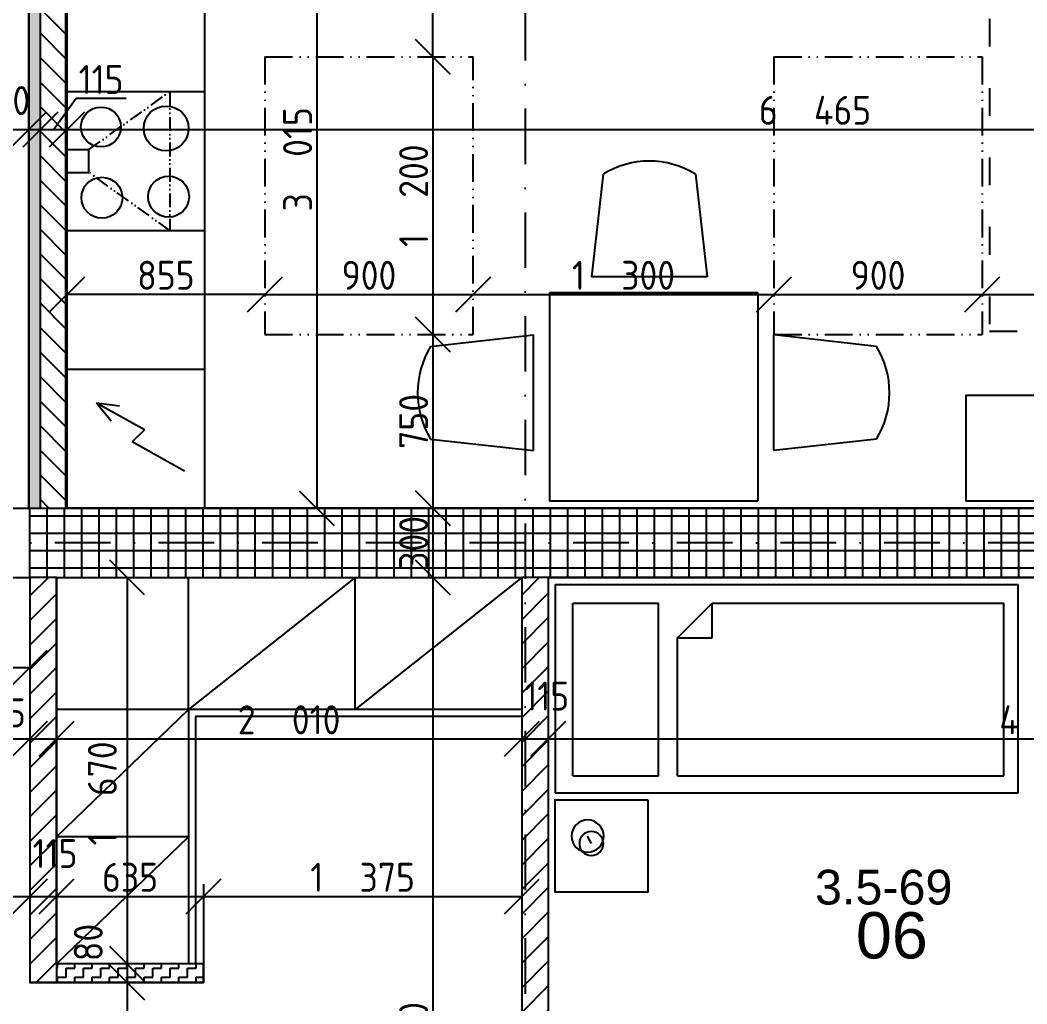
# Model space of a CAD drawing. Extents: x 4511820 to 5180432, y -1526536 to -944957.
# Drawn here: x 5149235 to 5153586, y -1125607 to -1121355 of the extents above; entities that cross this region are included whole.
import ezdxf

# ---------------------------------------------------------------- set-up
doc = ezdxf.new("R2010")
doc.units = 0
doc.header["$MEASUREMENT"] = 0
for name, pattern in [('ACAD_ISO03W100', [30, 12, -18]), ('ACAD_ISO12W100', [22, 12, -3, 0.5, -3, 0.5, -3]), ('BODKOCIARKOVANA_3', [5.6, 3, -1.3, 0, -1.3])]:
    doc.linetypes.add(name, pattern=pattern)
doc.layers.get('0').update_dxf_attribs({"linetype": 'CONTINUOUS'})
doc.layers.get('Defpoints').update_dxf_attribs({"color": 61, "linetype": 'CONTINUOUS'})
for name, color, linetype in [('KÓTY', 4, 'CONTINUOUS'), ('MÚRY', 1, 'CONTINUOUS'), ('osi', 253, 'CONTINUOUS'), ('Plochy', 41, 'CONTINUOUS'), ('POPIS', 7, 'CONTINUOUS'), ('TENKÁ', 7, 'CONTINUOUS'), ('ZARIADENIE', 47, 'CONTINUOUS'), ('ZARIADENIE1', 145, 'CONTINUOUS'), ('ŠRAFY', 82, 'CONTINUOUS')]:
    doc.layers.add(name, color=color, linetype=linetype)
doc.styles.add('ARIAL', font='arial.ttf')
doc.styles.add('STYLE1', font='isocp.shx')
doc.dimstyles.new('STANDARD-50', dxfattribs={"dimtxt": 125, "dimasz": 150, "dimexe": 10, "dimexo": 200, "dimgap": 20, "dimtad": 1, "dimdsep": 46, "dimlunit": 6, "dimtxsty": 'STYLE1', "dimblk1": 'OBLIQUE', "dimblk2": 'OBLIQUE', "dimsah": 1, "dimcen": 2.5, "dimse1": 1, "dimse2": 1, "dimadec": 0, "dimazin": 0, "dimtfac": 1, "dimtmove": 1, "dimatfit": 3, "dimldrblk": 'OBLIQUE', "dimfxl": 1, "dimtolj": 1, "dimtzin": 0, "dimarcsym": 0})
pattern_1 = [(45, (515270.5, 303822), (-53.0330086, 53.0330086), [])]

# ---------------------------------------------------------------- blocks, each defined once
blk = doc.blocks.new('JEDNOPOSTEL')
at = {"layer": 'ZARIADENIE', "ltscale": 0.25}
for p, q in [((4449069, -1322230.2), (4447069, -1322230.2)), ((4447069, -1323130.2), (4447069, -1322230.2)), ((4449069, -1322230.2), (4449069, -1323130.2)), ((4449069, -1323130.2), (4447069, -1323130.2)), ((4448913, -1323349.6), (4448929.1, -1323317.4))]:
    blk.add_line(p, q, dxfattribs=at)
at = {"layer": 'ZARIADENIE', "color": 76, "ltscale": 0.25}
for p, q in [((4448390.6, -1322311.3), (4447130.6, -1322311.3)), ((4447130.6, -1323056.9), (4447130.6, -1322311.3)), ((4448540.6, -1322461.3), (4448390.6, -1322311.3)), ((4448390.6, -1322461.3), (4448390.6, -1322311.3)), ((4448992.6, -1322311.3), (4448623.3, -1322311.3)), ((4448623.3, -1323056.9), (4448623.3, -1322311.3)), ((4448992.6, -1323056.9), (4448992.6, -1322311.3)), ((4448540.6, -1322461.3), (4448390.6, -1322461.3)), ((4448540.6, -1323056.9), (4448540.6, -1322461.3)), ((4448540.6, -1323056.9), (4447130.6, -1323056.9)), ((4448992.6, -1323056.9), (4448623.3, -1323056.9))]:
    blk.add_line(p, q, dxfattribs=at)
at = {"layer": 'ZARIADENIE'}
blk.add_lwpolyline([(4448669, -1323160.2), (4448669, -1323560.2), (4449069, -1323560.2), (4449069, -1323160.2)], close=True, dxfattribs=at)
at = {"layer": 'ZARIADENIE', "ltscale": 0.25}
for centre, radius in [((4448929.1, -1323317.4), 69.7), ((4448913, -1323349.6), 51.9)]:
    blk.add_circle(centre, radius, dxfattribs=at)
blk = doc.blocks.new('_OBLIQUE')
at = {"color": 0, "linetype": 'ByBlock'}
blk.add_line((-0.5, -0.5), (0.5, 0.5), dxfattribs=at)
blk = doc.blocks.new('*D17787')
at = {"layer": 'Defpoints', "color": 0}
for p in [(5147482.5, -1121827.5), (5149272.5, -1121827.5), (5149272.5, -1121827.5)]:
    blk.add_point(p, dxfattribs=at)
at = {"layer": 'KÓTY', "color": 0, "lineweight": -2}
blk.add_line((5147482.5, -1121827.5), (5149272.5, -1121827.5), dxfattribs=at)
at = {"layer": 'KÓTY', "color": 0, "linetype": 'ByBlock', "lineweight": -2, "xscale": 150, "yscale": 150, "zscale": 150, "rotation": 180}
blk.add_blockref('_OBLIQUE', (5147482.5, -1121827.5), dxfattribs=at)
at = {"layer": 'KÓTY', "color": 0, "linetype": 'ByBlock', "lineweight": -2, "xscale": 150, "yscale": 150, "zscale": 150}
blk.add_blockref('_OBLIQUE', (5149272.5, -1121827.5), dxfattribs=at)
at = {"layer": 'KÓTY', "color": 0, "insert": (5148201, -1121742), "char_height": 125, "attachment_point": 5, "style": 'STYLE1'}
blk.add_mtext('\\A1;1ﾠ790', dxfattribs=at)
blk = doc.blocks.new('*D17788')
at = {"layer": 'Defpoints', "color": 0}
for p in [(5149272.5, -1121827.5), (5149322.5, -1121827.5), (5149322.5, -1121827.5)]:
    blk.add_point(p, dxfattribs=at)
at = {"layer": 'KÓTY', "color": 0, "lineweight": -2}
blk.add_line((5149272.5, -1121827.5), (5149322.5, -1121827.5), dxfattribs=at)
at = {"layer": 'KÓTY', "color": 0, "linetype": 'ByBlock', "lineweight": -2, "xscale": 150, "yscale": 150, "zscale": 150, "rotation": 180}
blk.add_blockref('_OBLIQUE', (5149272.5, -1121827.5), dxfattribs=at)
at = {"layer": 'KÓTY', "color": 0, "linetype": 'ByBlock', "lineweight": -2, "xscale": 150, "yscale": 150, "zscale": 150}
blk.add_blockref('_OBLIQUE', (5149322.5, -1121827.5), dxfattribs=at)
at = {"layer": 'KÓTY', "color": 0, "insert": (5149199, -1121703), "char_height": 125, "attachment_point": 5, "style": 'STYLE1'}
blk.add_mtext('\\A1;50', dxfattribs=at)
blk = doc.blocks.new('*D17789')
at = {"layer": 'Defpoints', "color": 0}
for p in [(5149322.5, -1121827.5), (5149437.5, -1121827.5), (5149437.5, -1121827.5)]:
    blk.add_point(p, dxfattribs=at)
at = {"layer": 'KÓTY', "color": 0, "lineweight": -2}
for p, q in [((5149477.5, -1121694.5), (5149380, -1121827.5)), ((5149692.5, -1121694.5), (5149477.5, -1121694.5)), ((5149322.5, -1121827.5), (5149437.5, -1121827.5))]:
    blk.add_line(p, q, dxfattribs=at)
at = {"layer": 'KÓTY', "color": 0, "linetype": 'ByBlock', "lineweight": -2, "xscale": 150, "yscale": 150, "zscale": 150, "rotation": 180}
blk.add_blockref('_OBLIQUE', (5149322.5, -1121827.5), dxfattribs=at)
at = {"layer": 'KÓTY', "color": 0, "linetype": 'ByBlock', "lineweight": -2, "xscale": 150, "yscale": 150, "zscale": 150}
blk.add_blockref('_OBLIQUE', (5149437.5, -1121827.5), dxfattribs=at)
at = {"layer": 'KÓTY', "color": 0, "insert": (5149585, -1121612), "char_height": 125, "attachment_point": 5, "style": 'STYLE1'}
blk.add_mtext('\\A1;115', dxfattribs=at)
blk = doc.blocks.new('*D17790')
at = {"layer": 'Defpoints', "color": 0}
for p in [(5149437.5, -1121827.5), (5155902.5, -1121827.5), (5155902.5, -1121827.5)]:
    blk.add_point(p, dxfattribs=at)
at = {"layer": 'KÓTY', "color": 0, "lineweight": -2}
blk.add_line((5149437.5, -1121827.5), (5155902.5, -1121827.5), dxfattribs=at)
at = {"layer": 'KÓTY', "color": 0, "linetype": 'ByBlock', "lineweight": -2, "xscale": 150, "yscale": 150, "zscale": 150, "rotation": 180}
blk.add_blockref('_OBLIQUE', (5149437.5, -1121827.5), dxfattribs=at)
at = {"layer": 'KÓTY', "color": 0, "linetype": 'ByBlock', "lineweight": -2, "xscale": 150, "yscale": 150, "zscale": 150}
blk.add_blockref('_OBLIQUE', (5155902.5, -1121827.5), dxfattribs=at)
at = {"layer": 'KÓTY', "color": 0, "insert": (5152670, -1121745), "char_height": 125, "attachment_point": 5, "style": 'STYLE1'}
blk.add_mtext('\\A1;6ﾠ465', dxfattribs=at)
blk = doc.blocks.new('*D18170')
at = {"layer": 'Defpoints', "color": 0}
for p in [(5151192.5, -1122540.5), (5150292.5, -1122714.2), (5151192.5, -1122714.2)]:
    blk.add_point(p, dxfattribs=at)
at = {"layer": 'KÓTY', "color": 0, "lineweight": -2}
blk.add_line((5150292.5, -1122540.5), (5151192.5, -1122540.5), dxfattribs=at)
at = {"layer": 'KÓTY', "color": 0, "linetype": 'ByBlock', "lineweight": -2, "xscale": 150, "yscale": 150, "zscale": 150, "rotation": 180}
blk.add_blockref('_OBLIQUE', (5150292.5, -1122540.5), dxfattribs=at)
at = {"layer": 'KÓTY', "color": 0, "linetype": 'ByBlock', "lineweight": -2, "xscale": 150, "yscale": 150, "zscale": 150}
blk.add_blockref('_OBLIQUE', (5151192.5, -1122540.5), dxfattribs=at)
at = {"layer": 'KÓTY', "color": 0, "insert": (5150742.5, -1122458), "char_height": 125, "attachment_point": 5, "style": 'STYLE1'}
blk.add_mtext('\\A1;900', dxfattribs=at)
blk = doc.blocks.new('*D18171')
at = {"layer": 'Defpoints', "color": 0}
for p in [(5152492.5, -1122540.5), (5151192.5, -1122714.2), (5152492.5, -1122714.2)]:
    blk.add_point(p, dxfattribs=at)
at = {"layer": 'KÓTY', "color": 0, "lineweight": -2}
blk.add_line((5151192.5, -1122540.5), (5152492.5, -1122540.5), dxfattribs=at)
at = {"layer": 'KÓTY', "color": 0, "linetype": 'ByBlock', "lineweight": -2, "xscale": 150, "yscale": 150, "zscale": 150, "rotation": 180}
blk.add_blockref('_OBLIQUE', (5151192.5, -1122540.5), dxfattribs=at)
at = {"layer": 'KÓTY', "color": 0, "linetype": 'ByBlock', "lineweight": -2, "xscale": 150, "yscale": 150, "zscale": 150}
blk.add_blockref('_OBLIQUE', (5152492.5, -1122540.5), dxfattribs=at)
at = {"layer": 'KÓTY', "color": 0, "insert": (5151842.5, -1122458), "char_height": 125, "attachment_point": 5, "style": 'STYLE1'}
blk.add_mtext('\\A1;1ﾠ300', dxfattribs=at)
blk = doc.blocks.new('*D18172')
at = {"layer": 'Defpoints', "color": 0}
for p in [(5153392.5, -1122540.5), (5152492.5, -1122714.2), (5153392.5, -1122714.2)]:
    blk.add_point(p, dxfattribs=at)
at = {"layer": 'KÓTY', "color": 0, "lineweight": -2}
blk.add_line((5152492.5, -1122540.5), (5153392.5, -1122540.5), dxfattribs=at)
at = {"layer": 'KÓTY', "color": 0, "linetype": 'ByBlock', "lineweight": -2, "xscale": 150, "yscale": 150, "zscale": 150, "rotation": 180}
blk.add_blockref('_OBLIQUE', (5152492.5, -1122540.5), dxfattribs=at)
at = {"layer": 'KÓTY', "color": 0, "linetype": 'ByBlock', "lineweight": -2, "xscale": 150, "yscale": 150, "zscale": 150}
blk.add_blockref('_OBLIQUE', (5153392.5, -1122540.5), dxfattribs=at)
at = {"layer": 'KÓTY', "color": 0, "insert": (5152942.5, -1122458), "char_height": 125, "attachment_point": 5, "style": 'STYLE1'}
blk.add_mtext('\\A1;900', dxfattribs=at)
blk = doc.blocks.new('*D18173')
at = {"layer": 'Defpoints', "color": 0}
for p in [(5155902.5, -1122540.5), (5153392.5, -1122714.2), (5155902.5, -1123464.2)]:
    blk.add_point(p, dxfattribs=at)
at = {"layer": 'KÓTY', "color": 0, "lineweight": -2}
blk.add_line((5153392.5, -1122540.5), (5155902.5, -1122540.5), dxfattribs=at)
at = {"layer": 'KÓTY', "color": 0, "linetype": 'ByBlock', "lineweight": -2, "xscale": 150, "yscale": 150, "zscale": 150, "rotation": 180}
blk.add_blockref('_OBLIQUE', (5153392.5, -1122540.5), dxfattribs=at)
at = {"layer": 'KÓTY', "color": 0, "linetype": 'ByBlock', "lineweight": -2, "xscale": 150, "yscale": 150, "zscale": 150}
blk.add_blockref('_OBLIQUE', (5155902.5, -1122540.5), dxfattribs=at)
at = {"layer": 'KÓTY', "color": 0, "insert": (5154647.5, -1122458), "char_height": 125, "attachment_point": 5, "style": 'STYLE1'}
blk.add_mtext('\\A1;2ﾠ510', dxfattribs=at)
blk = doc.blocks.new('*D18174')
at = {"layer": 'Defpoints', "color": 0}
for p in [(5149437.5, -1122540.5), (5149437.5, -1122714.2), (5150292.5, -1122714.2)]:
    blk.add_point(p, dxfattribs=at)
at = {"layer": 'KÓTY', "color": 0, "lineweight": -2}
blk.add_line((5150292.5, -1122540.5), (5149437.5, -1122540.5), dxfattribs=at)
at = {"layer": 'KÓTY', "color": 0, "linetype": 'ByBlock', "lineweight": -2, "xscale": 150, "yscale": 150, "zscale": 150, "rotation": 180}
blk.add_blockref('_OBLIQUE', (5149437.5, -1122540.5), dxfattribs=at)
at = {"layer": 'KÓTY', "color": 0, "linetype": 'ByBlock', "lineweight": -2, "xscale": 150, "yscale": 150, "zscale": 150}
blk.add_blockref('_OBLIQUE', (5150292.5, -1122540.5), dxfattribs=at)
at = {"layer": 'KÓTY', "color": 0, "insert": (5149865, -1122458), "char_height": 125, "attachment_point": 5, "style": 'STYLE1'}
blk.add_mtext('\\A1;855', dxfattribs=at)
blk = doc.blocks.new('*D18176')
at = {"layer": 'Defpoints', "color": 0}
for p in [(5149437.5, -1120449.2), (5149437.5, -1123464.2), (5150516.5, -1123464.2)]:
    blk.add_point(p, dxfattribs=at)
at = {"layer": 'KÓTY', "color": 0, "lineweight": -2}
blk.add_line((5150516.5, -1120449.2), (5150516.5, -1123464.2), dxfattribs=at)
at = {"layer": 'KÓTY', "color": 0, "linetype": 'ByBlock', "lineweight": -2, "xscale": 150, "yscale": 150, "zscale": 150}
for p, rotation in [((5150516.5, -1120449.2), 90), ((5150516.5, -1123464.2), 270)]:
    blk.add_blockref('_OBLIQUE', p, dxfattribs=dict(at, rotation=rotation))
at = {"layer": 'KÓTY', "color": 0, "insert": (5150434, -1121956.7), "char_height": 125, "attachment_point": 5, "rotation": 90, "style": 'STYLE1'}
blk.add_mtext('\\A1;3ﾠ015', dxfattribs=at)
blk = doc.blocks.new('*D18177')
at = {"layer": 'Defpoints', "color": 0}
for p in [(5151192.5, -1121514.2), (5151018, -1122714.2), (5151192.5, -1122714.2)]:
    blk.add_point(p, dxfattribs=at)
at = {"layer": 'KÓTY', "color": 0, "lineweight": -2}
blk.add_line((5151018, -1121514.2), (5151018, -1122714.2), dxfattribs=at)
at = {"layer": 'KÓTY', "color": 0, "linetype": 'ByBlock', "lineweight": -2, "xscale": 150, "yscale": 150, "zscale": 150}
for p, rotation in [((5151018, -1121514.2), 90), ((5151018, -1122714.2), 270)]:
    blk.add_blockref('_OBLIQUE', p, dxfattribs=dict(at, rotation=rotation))
at = {"layer": 'KÓTY', "color": 0, "insert": (5150935.5, -1122114.2), "char_height": 125, "attachment_point": 5, "rotation": 90, "style": 'STYLE1'}
blk.add_mtext('\\A1;1ﾠ200', dxfattribs=at)
blk = doc.blocks.new('*D18178')
at = {"layer": 'Defpoints', "color": 0}
for p in [(5151018, -1120449.2), (5151192.5, -1120449.2), (5151192.5, -1121514.2)]:
    blk.add_point(p, dxfattribs=at)
at = {"layer": 'KÓTY', "color": 0, "lineweight": -2}
blk.add_line((5151018, -1121514.2), (5151018, -1120449.2), dxfattribs=at)
at = {"layer": 'KÓTY', "color": 0, "linetype": 'ByBlock', "lineweight": -2, "xscale": 150, "yscale": 150, "zscale": 150}
for p, rotation in [((5151018, -1120449.2), 90), ((5151018, -1121514.2), 270)]:
    blk.add_blockref('_OBLIQUE', p, dxfattribs=dict(at, rotation=rotation))
at = {"layer": 'KÓTY', "color": 0, "insert": (5150935.5, -1120981.7), "char_height": 125, "attachment_point": 5, "rotation": 90, "style": 'STYLE1'}
blk.add_mtext('\\A1;1ﾠ065', dxfattribs=at)
blk = doc.blocks.new('*D18179')
at = {"layer": 'Defpoints', "color": 0}
for p in [(5151192.5, -1122714.2), (5151018, -1123464.2), (5151192.5, -1123464.2)]:
    blk.add_point(p, dxfattribs=at)
at = {"layer": 'KÓTY', "color": 0, "lineweight": -2}
blk.add_line((5151018, -1122714.2), (5151018, -1123464.2), dxfattribs=at)
at = {"layer": 'KÓTY', "color": 0, "linetype": 'ByBlock', "lineweight": -2, "xscale": 150, "yscale": 150, "zscale": 150}
for p, rotation in [((5151018, -1122714.2), 90), ((5151018, -1123464.2), 270)]:
    blk.add_blockref('_OBLIQUE', p, dxfattribs=dict(at, rotation=rotation))
at = {"layer": 'KÓTY', "color": 0, "insert": (5150935.5, -1123089.2), "char_height": 125, "attachment_point": 5, "rotation": 90, "style": 'STYLE1'}
blk.add_mtext('\\A1;750', dxfattribs=at)
blk = doc.blocks.new('*D18184')
at = {"layer": 'Defpoints', "color": 0}
for p in [(5151402.5, -1124461.5), (5149392.5, -1124533), (5151402.5, -1124533)]:
    blk.add_point(p, dxfattribs=at)
at = {"layer": 'KÓTY', "color": 0, "lineweight": -2}
blk.add_line((5149392.5, -1124461.5), (5151402.5, -1124461.5), dxfattribs=at)
at = {"layer": 'KÓTY', "color": 0, "linetype": 'ByBlock', "lineweight": -2, "xscale": 150, "yscale": 150, "zscale": 150, "rotation": 180}
blk.add_blockref('_OBLIQUE', (5149392.5, -1124461.5), dxfattribs=at)
at = {"layer": 'KÓTY', "color": 0, "linetype": 'ByBlock', "lineweight": -2, "xscale": 150, "yscale": 150, "zscale": 150}
blk.add_blockref('_OBLIQUE', (5151402.5, -1124461.5), dxfattribs=at)
at = {"layer": 'KÓTY', "color": 0, "insert": (5150397.5, -1124379), "char_height": 125, "attachment_point": 5, "style": 'STYLE1'}
blk.add_mtext('\\A1;2ﾠ010', dxfattribs=at)
blk = doc.blocks.new('*D18185')
at = {"layer": 'Defpoints', "color": 0}
for p in [(5151517.5, -1124461.5), (5151402.5, -1124533), (5151517.5, -1124533)]:
    blk.add_point(p, dxfattribs=at)
at = {"layer": 'KÓTY', "color": 0, "lineweight": -2}
blk.add_line((5151402.5, -1124461.5), (5151517.5, -1124461.5), dxfattribs=at)
at = {"layer": 'KÓTY', "color": 0, "linetype": 'ByBlock', "lineweight": -2, "xscale": 150, "yscale": 150, "zscale": 150, "rotation": 180}
blk.add_blockref('_OBLIQUE', (5151402.5, -1124461.5), dxfattribs=at)
at = {"layer": 'KÓTY', "color": 0, "linetype": 'ByBlock', "lineweight": -2, "xscale": 150, "yscale": 150, "zscale": 150}
blk.add_blockref('_OBLIQUE', (5151517.5, -1124461.5), dxfattribs=at)
at = {"layer": 'KÓTY', "color": 0, "insert": (5151510.8, -1124276.5), "char_height": 125, "attachment_point": 5, "style": 'STYLE1'}
blk.add_mtext('\\A1;115', dxfattribs=at)
blk = doc.blocks.new('*D18186')
at = {"layer": 'Defpoints', "color": 0}
for p in [(5155902.5, -1124414.2), (5155902.5, -1124461.5), (5151517.5, -1124533)]:
    blk.add_point(p, dxfattribs=at)
at = {"layer": 'KÓTY', "color": 0, "lineweight": -2}
blk.add_line((5151517.5, -1124461.5), (5155902.5, -1124461.5), dxfattribs=at)
at = {"layer": 'KÓTY', "color": 0, "linetype": 'ByBlock', "lineweight": -2, "xscale": 150, "yscale": 150, "zscale": 150, "rotation": 180}
blk.add_blockref('_OBLIQUE', (5151517.5, -1124461.5), dxfattribs=at)
at = {"layer": 'KÓTY', "color": 0, "linetype": 'ByBlock', "lineweight": -2, "xscale": 150, "yscale": 150, "zscale": 150}
blk.add_blockref('_OBLIQUE', (5155902.5, -1124461.5), dxfattribs=at)
at = {"layer": 'KÓTY', "color": 0, "insert": (5153710, -1124379), "char_height": 125, "attachment_point": 5, "style": 'STYLE1'}
blk.add_mtext('\\A1;4ﾠ385', dxfattribs=at)
blk = doc.blocks.new('*D18205')
at = {"layer": 'Defpoints', "color": 0}
for p in [(5149698, -1125514.2), (5149698, -1126769.2), (5149698, -1126769.2)]:
    blk.add_point(p, dxfattribs=at)
at = {"layer": 'KÓTY', "color": 0, "lineweight": -2}
blk.add_line((5149698, -1125514.2), (5149698, -1126769.2), dxfattribs=at)
at = {"layer": 'KÓTY', "color": 0, "linetype": 'ByBlock', "lineweight": -2, "xscale": 150, "yscale": 150, "zscale": 150}
for p, rotation in [((5149698, -1125514.2), 90), ((5149698, -1126769.2), 270)]:
    blk.add_blockref('_OBLIQUE', p, dxfattribs=dict(at, rotation=rotation))
at = {"layer": 'KÓTY', "color": 0, "insert": (5149615.5, -1126141.7), "char_height": 125, "attachment_point": 5, "rotation": 90, "style": 'STYLE1'}
blk.add_mtext('\\A1;1ﾠ255', dxfattribs=at)
blk = doc.blocks.new('*D18206')
at = {"layer": 'Defpoints', "color": 0}
for p in [(5151018, -1123464.2), (5151018, -1123764.2), (5151018, -1123764.2)]:
    blk.add_point(p, dxfattribs=at)
at = {"layer": 'KÓTY', "color": 0, "lineweight": -2}
blk.add_line((5151018, -1123464.2), (5151018, -1123764.2), dxfattribs=at)
at = {"layer": 'KÓTY', "color": 0, "linetype": 'ByBlock', "lineweight": -2, "xscale": 150, "yscale": 150, "zscale": 150}
for p, rotation in [((5151018, -1123464.2), 90), ((5151018, -1123764.2), 270)]:
    blk.add_blockref('_OBLIQUE', p, dxfattribs=dict(at, rotation=rotation))
at = {"layer": 'KÓTY', "color": 0, "insert": (5150935.5, -1123614.2), "char_height": 125, "attachment_point": 5, "rotation": 90, "style": 'STYLE1'}
blk.add_mtext('\\A1;300', dxfattribs=at)
blk = doc.blocks.new('*D18207')
at = {"layer": 'Defpoints', "color": 0}
for p in [(5151904, -1123764.2), (5151018, -1127884.2), (5151586.5, -1127884.2)]:
    blk.add_point(p, dxfattribs=at)
at = {"layer": 'KÓTY', "color": 0, "lineweight": -2}
blk.add_line((5151018, -1123764.2), (5151018, -1127884.2), dxfattribs=at)
at = {"layer": 'KÓTY', "color": 0, "linetype": 'ByBlock', "lineweight": -2, "xscale": 150, "yscale": 150, "zscale": 150}
for p, rotation in [((5151018, -1123764.2), 90), ((5151018, -1127884.2), 270)]:
    blk.add_blockref('_OBLIQUE', p, dxfattribs=dict(at, rotation=rotation))
at = {"layer": 'KÓTY', "color": 0, "insert": (5150935.5, -1125824.2), "char_height": 125, "attachment_point": 5, "rotation": 90, "style": 'STYLE1'}
blk.add_mtext('\\A1;4ﾠ120', dxfattribs=at)
blk = doc.blocks.new('*D18225')
at = {"layer": 'Defpoints', "color": 0}
for p in [(5150027.5, -1125142), (5149392.5, -1125434.2), (5150027.5, -1125434.2)]:
    blk.add_point(p, dxfattribs=at)
at = {"layer": 'KÓTY', "color": 0, "lineweight": -2}
blk.add_line((5149392.5, -1125142), (5150027.5, -1125142), dxfattribs=at)
at = {"layer": 'KÓTY', "color": 0, "linetype": 'ByBlock', "lineweight": -2, "xscale": 150, "yscale": 150, "zscale": 150, "rotation": 180}
blk.add_blockref('_OBLIQUE', (5149392.5, -1125142), dxfattribs=at)
at = {"layer": 'KÓTY', "color": 0, "linetype": 'ByBlock', "lineweight": -2, "xscale": 150, "yscale": 150, "zscale": 150}
blk.add_blockref('_OBLIQUE', (5150027.5, -1125142), dxfattribs=at)
at = {"layer": 'KÓTY', "color": 0, "insert": (5149710, -1125059.5), "char_height": 125, "attachment_point": 5, "style": 'STYLE1'}
blk.add_mtext('\\A1;635', dxfattribs=at)
blk = doc.blocks.new('*D18226')
at = {"layer": 'Defpoints', "color": 0}
for p in [(5151402.5, -1125142), (5150027.5, -1125434.2), (5151402.5, -1125434.2)]:
    blk.add_point(p, dxfattribs=at)
at = {"layer": 'KÓTY', "color": 0, "lineweight": -2}
blk.add_line((5150027.5, -1125142), (5151402.5, -1125142), dxfattribs=at)
at = {"layer": 'KÓTY', "color": 0, "linetype": 'ByBlock', "lineweight": -2, "xscale": 150, "yscale": 150, "zscale": 150, "rotation": 180}
blk.add_blockref('_OBLIQUE', (5150027.5, -1125142), dxfattribs=at)
at = {"layer": 'KÓTY', "color": 0, "linetype": 'ByBlock', "lineweight": -2, "xscale": 150, "yscale": 150, "zscale": 150}
blk.add_blockref('_OBLIQUE', (5151402.5, -1125142), dxfattribs=at)
at = {"layer": 'KÓTY', "color": 0, "insert": (5150715, -1125059.5), "char_height": 125, "attachment_point": 5, "style": 'STYLE1'}
blk.add_mtext('\\A1;1ﾠ375', dxfattribs=at)
blk = doc.blocks.new('*D55197')
at = {"layer": 'Defpoints', "color": 0}
for p in [(5148232.5, -1123764.2), (5149277.5, -1123764.2), (5149277.5, -1124152.5)]:
    blk.add_point(p, dxfattribs=at)
at = {"layer": 'KÓTY', "color": 0, "lineweight": -2}
blk.add_line((5148232.5, -1124152.5), (5149277.5, -1124152.5), dxfattribs=at)
at = {"layer": 'KÓTY', "color": 0, "linetype": 'ByBlock', "lineweight": -2, "xscale": 150, "yscale": 150, "zscale": 150, "rotation": 180}
blk.add_blockref('_OBLIQUE', (5148232.5, -1124152.5), dxfattribs=at)
at = {"layer": 'KÓTY', "color": 0, "linetype": 'ByBlock', "lineweight": -2, "xscale": 150, "yscale": 150, "zscale": 150}
blk.add_blockref('_OBLIQUE', (5149277.5, -1124152.5), dxfattribs=at)
at = {"layer": 'KÓTY', "color": 0, "insert": (5148755, -1124070), "char_height": 125, "attachment_point": 5, "style": 'STYLE1'}
blk.add_mtext('\\A1;1ﾠ045', dxfattribs=at)
blk = doc.blocks.new('*D55198')
at = {"layer": 'Defpoints', "color": 0}
for p in [(5147372.5, -1123764.2), (5149277.5, -1123764.2), (5149277.5, -1124461.5)]:
    blk.add_point(p, dxfattribs=at)
at = {"layer": 'KÓTY', "color": 0, "lineweight": -2}
blk.add_line((5147372.5, -1124461.5), (5149277.5, -1124461.5), dxfattribs=at)
at = {"layer": 'KÓTY', "color": 0, "linetype": 'ByBlock', "lineweight": -2, "xscale": 150, "yscale": 150, "zscale": 150, "rotation": 180}
blk.add_blockref('_OBLIQUE', (5147372.5, -1124461.5), dxfattribs=at)
at = {"layer": 'KÓTY', "color": 0, "linetype": 'ByBlock', "lineweight": -2, "xscale": 150, "yscale": 150, "zscale": 150}
blk.add_blockref('_OBLIQUE', (5149277.5, -1124461.5), dxfattribs=at)
at = {"layer": 'KÓTY', "color": 0, "insert": (5148325, -1124379), "char_height": 125, "attachment_point": 5, "style": 'STYLE1'}
blk.add_mtext('\\A1;1ﾠ905', dxfattribs=at)
blk = doc.blocks.new('*D55199')
at = {"layer": 'Defpoints', "color": 0}
for p in [(5149277.5, -1123764.2), (5149392.5, -1124461.5), (5149392.5, -1124533)]:
    blk.add_point(p, dxfattribs=at)
at = {"layer": 'KÓTY', "color": 0, "lineweight": -2}
blk.add_line((5149277.5, -1124461.5), (5149392.5, -1124461.5), dxfattribs=at)
at = {"layer": 'KÓTY', "color": 0, "linetype": 'ByBlock', "lineweight": -2, "xscale": 150, "yscale": 150, "zscale": 150, "rotation": 180}
blk.add_blockref('_OBLIQUE', (5149277.5, -1124461.5), dxfattribs=at)
at = {"layer": 'KÓTY', "color": 0, "linetype": 'ByBlock', "lineweight": -2, "xscale": 150, "yscale": 150, "zscale": 150}
blk.add_blockref('_OBLIQUE', (5149392.5, -1124461.5), dxfattribs=at)
at = {"layer": 'KÓTY', "color": 0, "insert": (5149162.5, -1124349), "char_height": 125, "attachment_point": 5, "style": 'STYLE1'}
blk.add_mtext('\\A1;115', dxfattribs=at)
blk = doc.blocks.new('*D55202')
at = {"layer": 'Defpoints', "color": 0}
for p in [(5148822, -1123764.2), (5148822, -1125434.2), (5149698, -1125434.2)]:
    blk.add_point(p, dxfattribs=at)
at = {"layer": 'KÓTY', "color": 0, "lineweight": -2}
blk.add_line((5149698, -1123764.2), (5149698, -1125434.2), dxfattribs=at)
at = {"layer": 'KÓTY', "color": 0, "linetype": 'ByBlock', "lineweight": -2, "xscale": 150, "yscale": 150, "zscale": 150}
for p, rotation in [((5149698, -1123764.2), 90), ((5149698, -1125434.2), 270)]:
    blk.add_blockref('_OBLIQUE', p, dxfattribs=dict(at, rotation=rotation))
at = {"layer": 'KÓTY', "color": 0, "insert": (5149590.5, -1124697), "char_height": 125, "attachment_point": 5, "rotation": 90, "style": 'STYLE1'}
blk.add_mtext('\\A1;1ﾠ670', dxfattribs=at)
blk = doc.blocks.new('*D55203')
at = {"layer": 'Defpoints', "color": 0}
for p in [(5148822, -1125434.2), (5148822, -1125514.2), (5149698, -1125514.2)]:
    blk.add_point(p, dxfattribs=at)
at = {"layer": 'KÓTY', "color": 0, "lineweight": -2}
blk.add_line((5149698, -1125434.2), (5149698, -1125514.2), dxfattribs=at)
at = {"layer": 'KÓTY', "color": 0, "linetype": 'ByBlock', "lineweight": -2, "xscale": 150, "yscale": 150, "zscale": 150}
for p, rotation in [((5149698, -1125434.2), 90), ((5149698, -1125514.2), 270)]:
    blk.add_blockref('_OBLIQUE', p, dxfattribs=dict(at, rotation=rotation))
at = {"layer": 'KÓTY', "color": 0, "insert": (5149529.5, -1125341.5), "char_height": 125, "attachment_point": 5, "rotation": 90, "style": 'STYLE1'}
blk.add_mtext('\\A1;80', dxfattribs=at)
blk = doc.blocks.new('*D55205')
at = {"layer": 'Defpoints', "color": 0}
for p in [(5149277.5, -1125142), (5148232.5, -1125434.2), (5149277.5, -1125514.2)]:
    blk.add_point(p, dxfattribs=at)
at = {"layer": 'KÓTY', "color": 0, "lineweight": -2}
blk.add_line((5148232.5, -1125142), (5149277.5, -1125142), dxfattribs=at)
at = {"layer": 'KÓTY', "color": 0, "linetype": 'ByBlock', "lineweight": -2, "xscale": 150, "yscale": 150, "zscale": 150, "rotation": 180}
blk.add_blockref('_OBLIQUE', (5148232.5, -1125142), dxfattribs=at)
at = {"layer": 'KÓTY', "color": 0, "linetype": 'ByBlock', "lineweight": -2, "xscale": 150, "yscale": 150, "zscale": 150}
blk.add_blockref('_OBLIQUE', (5149277.5, -1125142), dxfattribs=at)
at = {"layer": 'KÓTY', "color": 0, "insert": (5148755, -1125059.5), "char_height": 125, "attachment_point": 5, "style": 'STYLE1'}
blk.add_mtext('\\A1;1ﾠ045', dxfattribs=at)
blk = doc.blocks.new('*D55206')
at = {"layer": 'Defpoints', "color": 0}
for p in [(5149392.5, -1125142), (5149392.5, -1125434.2), (5149277.5, -1125514.2)]:
    blk.add_point(p, dxfattribs=at)
at = {"layer": 'KÓTY', "color": 0, "lineweight": -2}
blk.add_line((5149277.5, -1125142), (5149392.5, -1125142), dxfattribs=at)
at = {"layer": 'KÓTY', "color": 0, "linetype": 'ByBlock', "lineweight": -2, "xscale": 150, "yscale": 150, "zscale": 150, "rotation": 180}
blk.add_blockref('_OBLIQUE', (5149277.5, -1125142), dxfattribs=at)
at = {"layer": 'KÓTY', "color": 0, "linetype": 'ByBlock', "lineweight": -2, "xscale": 150, "yscale": 150, "zscale": 150}
blk.add_blockref('_OBLIQUE', (5149392.5, -1125142), dxfattribs=at)
at = {"layer": 'KÓTY', "color": 0, "insert": (5149385.8, -1124957), "char_height": 125, "attachment_point": 5, "style": 'STYLE1'}
blk.add_mtext('\\A1;115', dxfattribs=at)

msp = doc.modelspace()

# ---------------------------------------------------------------- hatches: boundary and pattern name
at = {"layer": 'ŠRAFY', "ltscale": 0.25}
h = msp.add_hatch(dxfattribs=at)
h.set_pattern_fill('ANSI31', color=256, scale=600, angle=90, style=0)
h.set_pattern_definition([(135, (-2904913.184, 222662.926), (-53.0330086, -53.0330086), [])])
h.paths.add_polyline_path([(5149432.5, -1123464.191), (5149432.5, -1120449.191), (5149432.5, -1120309.191), (5149432.5, -1118074.191), (5149437.5, -1118074.191), (5149437.5, -1117959.191), (5149437.5, -1117124.191), (5149322.5, -1117124.191), (5149322.5, -1121164.191), (5149272.5, -1121164.191), (5149272.5, -1121279.191), (5149322.5, -1121279.191), (5149322.5, -1123464.191)])
at = {"layer": 'ŠRAFY'}
h = msp.add_hatch(dxfattribs=at)
h.set_pattern_fill('DOTS', color=256, scale=250, angle=90)
h.paths.add_polyline_path([(5149322.5, -1121279.191), (5149272.5, -1121279.191), (5149272.5, -1123464.191), (5149277.5, -1123464.191), (5149322.5, -1123464.191)])
at = {"layer": 'ŠRAFY', "ltscale": 0.25}
h = msp.add_hatch(dxfattribs=at)
h.set_pattern_fill('ANSI37', color=256, scale=600, angle=45)
h.set_pattern_definition([(90, (-3307273.674, 668852.734), (-75, 1e-14), []), (180, (-3307273.674, 668852.734), (-1e-14, -75), [])])
h.paths.add_polyline_path([(5149277.5, -1123764.191), (5149392.5, -1123764.191), (5149437.5, -1123764.191), (5149962.5, -1123764.191), (5150682.5, -1123764.191), (5151402.5, -1123764.191), (5151517.5, -1123764.191), (5155902.5, -1123764.191), (5155902.5, -1123464.191), (5150032.5, -1123464.191), (5149432.5, -1123464.191), (5149322.5, -1123464.191), (5149277.5, -1123464.191)])
h = msp.add_hatch(dxfattribs=at)
h.set_pattern_fill('ANSI31', color=256, scale=600, style=0)
h.set_pattern_definition(pattern_1)
h.paths.add_polyline_path([(5149392.5, -1125514.191), (5149392.5, -1125434.191), (5149392.5, -1123764.191), (5149277.5, -1123764.191), (5149277.5, -1125514.191)])
h = msp.add_hatch(dxfattribs=at)
h.set_pattern_fill('ANSI31', color=256, scale=600, style=0)
h.set_pattern_definition(pattern_1)
h.paths.add_polyline_path([(5151402.5, -1125819.191), (5151517.5, -1125819.191), (5151517.5, -1123764.191), (5151402.5, -1123764.191)])
h = msp.add_hatch(dxfattribs=at)
h.set_pattern_fill('ZIGZAG', color=256, scale=300, style=0)
h.set_pattern_definition([(0, (-68841.5, 303822), (37.5, 37.5), [37.5, -37.5]), (90, (-68804, 303822), (-37.5, 37.5), [37.5, -37.5])])
h.paths.add_polyline_path([(5150027.5, -1125514.191), (5150027.5, -1125434.191), (5149392.5, -1125434.191), (5149392.5, -1125514.191)])

# ---------------------------------------------------------------- linework, layer by layer
at = {"layer": 'KÓTY', "ltscale": 0.25}
msp.add_line((5150027.5, -1125088.597), (5150027.5, -1125438.597), dxfattribs=at)
at = {"layer": 'MÚRY'}
for p, q in [((5149437.5, -1120449.191), (5149437.5, -1123464.191)), ((5149272.5, -1121279.191), (5149272.5, -1123464.191)), ((5149277.5, -1123764.191), (5149277.5, -1123464.191)), ((5149437.5, -1123464.191), (5155902.5, -1123464.191)), ((5149392.5, -1123764.191), (5151402.5, -1123764.191)), ((5149437.5, -1123764.191), (5151402.5, -1123764.191)), ((5151517.5, -1123764.191), (5155902.5, -1123764.191)), ((5150027.5, -1125434.191), (5149392.5, -1125434.191)), ((5150027.5, -1125514.191), (5149277.5, -1125514.191))]:
    msp.add_line(p, q, dxfattribs=at)
at = {"layer": 'MÚRY', "color": 30}
msp.add_line((5149272.5, -1123464.191), (5149277.5, -1123464.191), dxfattribs=at)
at = {"layer": 'MÚRY', "ltscale": 0.25}
for p, q in [((5149277.5, -1123764.191), (5149277.5, -1125514.191)), ((5149392.5, -1123764.191), (5149392.5, -1125434.191)), ((5151402.5, -1123764.191), (5151402.5, -1125819.191)), ((5151517.5, -1123764.191), (5151517.5, -1125819.191)), ((5150027.5, -1125434.191), (5150027.5, -1125514.191))]:
    msp.add_line(p, q, dxfattribs=at)
at = {"layer": 'osi', "linetype": 'BODKOCIARKOVANA_3', "ltscale": 80}
for p, q in [((5151417.5, -1109191.097), (5151417.5, -1141119)), ((5157242.5, -1123614.191), (5093572.5, -1123614.191))]:
    msp.add_line(p, q, dxfattribs=at)
at = {"layer": 'Plochy'}
for points in [[(5155902.5, -1123464.191), (5149432.5, -1123464.191), (5149432.5, -1120449.191), (5151492.5, -1120449.191), (5151492.5, -1118509.191), (5152592.5, -1118509.191), (5152592.5, -1120449.191), (5155902.5, -1120449.191)], [(5149272.5, -1121279.191), (5147482.5, -1121279.191), (5147482.5, -1123464.191), (5149272.5, -1123464.191)], [(5149152.5, -1126884.191), (5150072.5, -1126884.191), (5150072.5, -1126769.191), (5147232.5, -1126769.191), (5147232.5, -1125514.191), (5148232.5, -1125514.191), (5148232.5, -1125434.191), (5147482.5, -1125434.191), (5147482.5, -1123764.191), (5149277.5, -1123764.191), (5149277.5, -1125514.191), (5150027.5, -1125514.191), (5150027.5, -1125434.191), (5149392.5, -1125434.191), (5149392.5, -1123764.191), (5151402.5, -1123764.191), (5151402.5, -1127884.191), (5149152.5, -1127884.191)], [(5155902.5, -1123764.191), (5151517.5, -1123764.191), (5151517.5, -1126769.191), (5155902.5, -1126769.191)]]:
    msp.add_lwpolyline(points, close=True, dxfattribs=at)
at = {"layer": 'TENKÁ'}
for p, q in [((5149322.5, -1123464.191), (5149322.5, -1121279.191)), ((5149277.5, -1123464.191), (5149437.5, -1123464.191)), ((5149392.5, -1123764.191), (5149277.5, -1123764.191)), ((5151517.5, -1123764.191), (5151402.5, -1123764.191)), ((5149392.5, -1125434.191), (5149392.5, -1125514.191))]:
    msp.add_line(p, q, dxfattribs=at)
at = {"layer": 'TENKÁ', "linetype": 'ACAD_ISO12W100', "ltscale": 10}
for p, q in [((5150292.5, -1121514.191), (5151192.5, -1121514.191)), ((5150292.5, -1121514.191), (5150292.5, -1122714.191)), ((5151192.5, -1122714.191), (5151192.5, -1121514.191)), ((5152492.5, -1121514.191), (5153392.5, -1121514.191)), ((5152492.5, -1121514.191), (5152492.5, -1122714.191)), ((5153392.5, -1121514.191), (5153392.5, -1122714.191)), ((5150292.5, -1122714.191), (5151192.5, -1122714.191)), ((5152492.5, -1122714.191), (5153392.5, -1122714.191)), ((5148232.5, -1123464.191), (5149277.5, -1123464.191)), ((5148232.5, -1123764.191), (5149277.5, -1123764.191))]:
    msp.add_line(p, q, dxfattribs=at)
at = {"layer": 'ZARIADENIE', "color": 30, "linetype": 'ACAD_ISO03W100', "ltscale": 10}
for p, q in [((5153423.67, -1121349.191), (5153423.67, -1122699.191)), ((5153423.67, -1122699.191), (5154823.67, -1122699.191))]:
    msp.add_line(p, q, dxfattribs=at)
at = {"layer": 'ZARIADENIE', "color": 45, "ltscale": 0.25}
for p, q in [((5151753.997, -1122020.455), (5151703.997, -1122464.583)), ((5152153.997, -1122020.455), (5152203.997, -1122464.583)), ((5152203.997, -1122464.583), (5151703.997, -1122464.583)), ((5151522.5, -1122534.191), (5151522.5, -1123434.191)), ((5152422.5, -1122534.191), (5151522.5, -1122534.191)), ((5152422.5, -1122534.191), (5152422.5, -1123434.191)), ((5151008.764, -1122765.688), (5151452.892, -1122715.688)), ((5151452.892, -1123215.688), (5151452.892, -1122715.688)), ((5152936.236, -1122765.688), (5152492.108, -1122715.688)), ((5152492.108, -1123215.688), (5152492.108, -1122715.688)), ((5151008.764, -1123165.688), (5151452.892, -1123215.688)), ((5152936.236, -1123165.688), (5152492.108, -1123215.688)), ((5152422.5, -1123434.191), (5151522.5, -1123434.191))]:
    msp.add_line(p, q, dxfattribs=at)
at = {"layer": 'ZARIADENIE'}
for p, q in [((5150682.5, -1123764.191), (5149962.5, -1124334.191)), ((5149962.5, -1124334.191), (5149962.5, -1123764.191)), ((5151402.5, -1123764.191), (5150682.5, -1124334.191)), ((5150682.5, -1124334.191), (5150682.5, -1123764.191)), ((5149962.5, -1124334.191), (5149392.5, -1124334.191)), ((5149392.5, -1124884.191), (5149962.5, -1124334.191)), ((5149962.5, -1124334.191), (5149962.5, -1125434.191)), ((5151402.5, -1124334.191), (5149962.5, -1124334.191)), ((5149992.5, -1124364.191), (5149992.5, -1125434.191)), ((5151402.5, -1124364.191), (5149992.5, -1124364.191)), ((5149392.5, -1125434.191), (5149962.5, -1124884.191)), ((5149962.5, -1124884.191), (5149392.5, -1124884.191))]:
    msp.add_line(p, q, dxfattribs=at)
at = {"layer": 'ZARIADENIE', "color": 45, "ltscale": 0.25}
msp.add_lwpolyline([(5154923.67, -1123434.191), (5153323.67, -1123434.191), (5153323.67, -1122976.424), (5154923.67, -1122976.424)], close=True, dxfattribs=at)
for centre, start, end in [((5151953.997, -1122350.478), 58.783386, 121.216614), ((5151338.787, -1122965.688), 148.783386, 211.216614), ((5152606.213, -1122965.688), 328.783386, 31.216614)]:
    msp.add_arc(centre, 385.896, start, end, dxfattribs=at)
at = {"layer": 'ZARIADENIE1', "color": 8, "ltscale": 0.25}
for p, q in [((5150032.5, -1123464.191), (5150032.5, -1121049.191)), ((5149432.5, -1121664.191), (5150032.5, -1121664.191)), ((5149432.5, -1121664.191), (5150032.5, -1121664.191)), ((5149432.5, -1121914.191), (5149532.5, -1121914.191)), ((5149532.5, -1122014.191), (5149532.5, -1121914.191)), ((5149432.5, -1122014.191), (5149532.5, -1122014.191)), ((5149432.5, -1122264.191), (5150032.5, -1122264.191)), ((5149432.5, -1122264.191), (5150032.5, -1122264.191)), ((5149432.5, -1122864.191), (5150032.5, -1122864.191))]:
    msp.add_line(p, q, dxfattribs=at)
at = {"layer": 'ZARIADENIE1', "color": 8, "linetype": 'ACAD_ISO12W100', "ltscale": 5}
for p, q in [((5149532.5, -1121914.191), (5149882.5, -1121664.191)), ((5149882.5, -1121664.191), (5149882.5, -1122264.191)), ((5149882.5, -1122264.191), (5149532.5, -1122014.191))]:
    msp.add_line(p, q, dxfattribs=at)
at = {"layer": 'ZARIADENIE1', "color": 8}
for p, q in [((5149663.839, -1123023.452), (5149564.582, -1123010.567)), ((5149772.557, -1123126.284), (5149564.582, -1123010.567)), ((5149627.86, -1123088.116), (5149564.582, -1123010.567)), ((5149772.557, -1123126.284), (5149719.686, -1123178.116)), ((5149946.012, -1123304.043), (5149719.686, -1123178.116))]:
    msp.add_line(p, q, dxfattribs=at)
at = {"layer": 'ZARIADENIE1', "color": 8, "ltscale": 0.25}
for centre, radius in [((5149584.057, -1121817.067), 86.283), ((5149866.054, -1121823.389), 96.805), ((5149588.265, -1122122.742), 88.387), ((5149876.576, -1122118.348), 88.387)]:
    msp.add_circle(centre, radius, dxfattribs=at)

# ---------------------------------------------------------------- block references
at = {"layer": 'ZARIADENIE', "color": 2, "xscale": -1, "rotation": 359.9999999999999}
msp.add_blockref('JEDNOPOSTEL', (9600616.5, 198436), dxfattribs=at)

# ---------------------------------------------------------------- texts
at = {"layer": 'POPIS', "lineweight": 40, "ltscale": 0.25, "style": 'ARIAL'}
for s, height, p in [('3.5-69', 150, (5152669.911, -1125177.079)), ('06', 200, (5152846.811, -1125410.27))]:
    msp.add_text(s, height=height, dxfattribs=at).set_placement(p)

# ---------------------------------------------------------------- dimensions: what is measured, and where the dimension line sits
at = {"layer": 'KÓTY'}
for base, p1, p2, angle, picture, middle in [((5150516.5, -1123464.191), (5149437.5, -1120449.191), (5149437.5, -1123464.191), 90, '*D18176', (5150433.957, -1121956.691)), ((5151018, -1120449.191), (5151192.5, -1121514.191), (5151192.5, -1120449.191), 90, '*D18178', (5150935.457, -1120981.691)), ((5151018, -1122714.191), (5151192.5, -1121514.191), (5151192.5, -1122714.191), 90, '*D18177', (5150935.457, -1122114.191)), ((5152492.5, -1122540.5), (5151192.5, -1122714.191), (5152492.5, -1122714.191), 180, '*D18171', (5151842.5, -1122457.957)), ((5153392.5, -1122540.5), (5152492.5, -1122714.191), (5153392.5, -1122714.191), 180, '*D18172', (5152942.5, -1122458)), ((5155902.5, -1122540.5), (5153392.5, -1122714.191), (5155902.5, -1123464.191), 180, '*D18173', (5154647.5, -1122457.957)), ((5151018, -1123464.191), (5151192.5, -1122714.191), (5151192.5, -1123464.191), 90, '*D18179', (5150935.5, -1123089.191)), ((5151018, -1123764.191), (5151018, -1123464.191), (5151018, -1123764.191), 90, '*D18206', (5150935.5, -1123614.191)), ((5151018, -1127884.191), (5151904, -1123764.191), (5151586.5, -1127884.191), 90, '*D18207', (5150935.457, -1125824.191)), ((5149698, -1126769.191), (5149698, -1125514.191), (5149698, -1126769.191), 90, '*D18205', (5149615.457, -1126141.691))]:
    dim = msp.add_linear_dim(base=base, p1=p1, p2=p2, angle=angle, dimstyle='STANDARD-50', dxfattribs=at)
    dim.commit()
    dim.dimension.update_dxf_attribs({"geometry": picture, "text_midpoint": middle})
for base, p1, p2, picture, middle in [((5149437.5, -1121827.5), (5149322.5, -1121827.5), (5149437.5, -1121827.5), '*D17789', (5149497.5, -1121694.5)), ((5149322.5, -1121827.5), (5149272.5, -1121827.5), (5149322.5, -1121827.5), '*D17788', (5149199, -1121785.5)), ((5149272.5, -1121827.5), (5147482.5, -1121827.5), (5149272.5, -1121827.5), '*D17787', (5148201, -1121824.5)), ((5149392.5, -1124461.5), (5149277.5, -1123764.191), (5149392.5, -1124533), '*D55199', (5149162.5, -1124431.5))]:
    dim = msp.add_linear_dim(base=base, p1=p1, p2=p2, dimstyle='STANDARD-50', dxfattribs=at)
    dim.commit()
    dim.dimension.update_dxf_attribs({"geometry": picture, "text_midpoint": middle, "dimtype": 160})
for base, p1, p2, picture, middle in [((5155902.5, -1121827.5), (5149437.5, -1121827.5), (5155902.5, -1121827.5), '*D17790', (5152670, -1121744.957)), ((5149437.5, -1122540.5), (5150292.5, -1122714.191), (5149437.5, -1122714.191), '*D18174', (5149865, -1122458)), ((5149277.5, -1124461.5), (5147372.5, -1123764.191), (5149277.5, -1123764.191), '*D55198', (5148325, -1124378.957)), ((5149277.5, -1124152.5), (5148232.5, -1123764.191), (5149277.5, -1123764.191), '*D55197', (5148755, -1124069.957)), ((5151517.5, -1124461.5), (5151402.5, -1124533), (5151517.5, -1124533), '*D18185', (5151510.75, -1124276.5)), ((5151402.5, -1124461.5), (5149392.5, -1124533), (5151402.5, -1124533), '*D18184', (5150397.5, -1124378.957)), ((5155902.5, -1124461.5), (5151517.5, -1124533), (5155902.5, -1124414.191), '*D18186', (5153710, -1124378.957)), ((5149392.5, -1125142), (5149277.5, -1125514.191), (5149392.5, -1125434.191), '*D55206', (5149385.75, -1124957)), ((5149277.5, -1125142), (5148232.5, -1125434.191), (5149277.5, -1125514.191), '*D55205', (5148755, -1125059.457)), ((5150027.5, -1125142), (5149392.5, -1125434.191), (5150027.5, -1125434.191), '*D18225', (5149710, -1125059.5)), ((5151402.5, -1125142), (5150027.5, -1125434.191), (5151402.5, -1125434.191), '*D18226', (5150715, -1125059.457))]:
    dim = msp.add_linear_dim(base=base, p1=p1, p2=p2, dimstyle='STANDARD-50', dxfattribs=at)
    dim.commit()
    dim.dimension.update_dxf_attribs({"geometry": picture, "text_midpoint": middle})
dim = msp.add_aligned_dim(p1=(5150292.5, -1122714.191), p2=(5151192.5, -1122714.191), distance=173.691, dimstyle='STANDARD-50', dxfattribs=at)
dim.commit()
dim.dimension.update_dxf_attribs({"geometry": '*D18170', "text_midpoint": (5150742.5, -1122458)})
for base, p1, p2, picture, middle in [((5149698, -1125434.191), (5148822, -1123764.191), (5148822, -1125434.191), '*D55202', (5149673, -1124697)), ((5149698, -1125514.191), (5148822, -1125434.191), (5148822, -1125514.191), '*D55203', (5149612, -1125341.5))]:
    dim = msp.add_linear_dim(base=base, p1=p1, p2=p2, angle=90, dimstyle='STANDARD-50', dxfattribs=at)
    dim.commit()
    dim.dimension.update_dxf_attribs({"geometry": picture, "text_midpoint": middle, "dimtype": 160})

doc.saveas('drawing.dxf')
